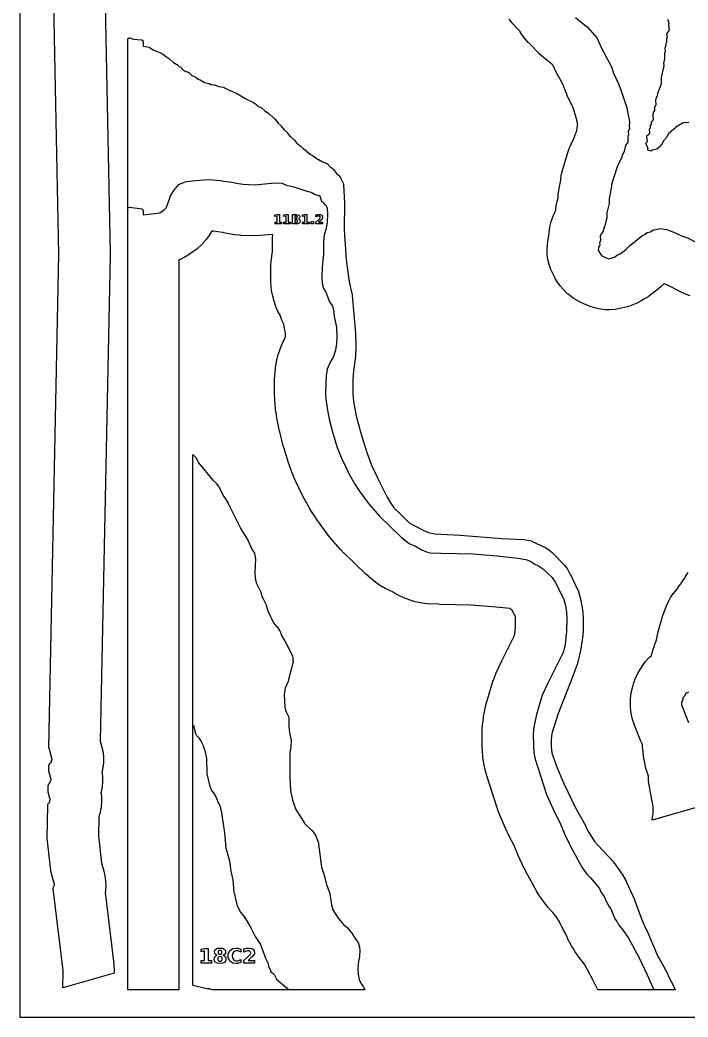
# Model space of a CAD drawing. Header units: millimetres. Extents: x 0 to 841, y 0 to 594.
# Drawn here: x 0 to 261.2, y 0 to 390.1 of the extents above; entities that cross this region are included whole.
import ezdxf

# ---------------------------------------------------------------- set-up
doc = ezdxf.new("R2010")
doc.units = ezdxf.units.MM
for name, color, linetype in [('CUT', 1, 'Continuous'), ('ENGRAVE', 5, 'Continuous'), ('SHEET_EDGE_DO_NOT_CUT', 8, 'Continuous')]:
    doc.layers.add(name, color=color, linetype=linetype)

msp = doc.modelspace()

# ---------------------------------------------------------------- linework, layer by layer
at = {"layer": 'CUT'}
for points in [[(31.7, 473.55), (35.22, 298.81), (35.22, 298.8), (35.22, 298.01), (35.22, 298), (31.4, 107.97), (31.4, 107.95), (31.4, 107.94), (31.92, 106.05), (31.93, 106.02), (32.36, 104.08), (32.37, 104.03), (32.6, 102.07), (32.61, 102.02), (32.64, 100.05), (32.64, 100), (32.47, 98.03), (32.46, 97.98), (32.1, 96.04), (32.09, 95.99), (32.05, 95.86), (32.04, 95.85), (32.05, 95.84), (32.24, 94.19), (32.25, 94.14), (32.28, 92.15), (32.28, 92.1), (32.1, 90.11), (32.1, 90.06), (31.72, 88.1), (31.71, 88.05), (31.69, 87.97), (31.68, 87.95), (31.68, 87.94), (31.88, 86.32), (31.88, 86.26), (31.91, 84.24), (31.91, 84.19), (31.73, 82.18), (31.73, 82.13), (31.34, 80.14), (31.33, 80.09), (31.17, 79.57), (31.16, 79.54), (31.12, 79.3), (31.11, 79.25), (30.83, 78.3), (30.83, 78.29), (30.82, 78.27), (30.79, 77.83), (30.79, 77.81), (30.65, 70.87), (30.65, 70.84), (31.92, 60.26), (31.93, 60.25), (31.93, 60.24), (32.8, 57.16), (32.81, 57.14), (33.24, 55.28), (33.24, 55.23), (33.49, 53.35), (33.49, 53.3), (33.55, 51.41), (33.55, 51.36), (33.43, 49.47), (33.43, 49.42), (33.32, 48.74), (33.31, 48.73), (33.31, 48.72), (36.7, 20.66), (36.7, 20.63), (36.84, 17.99), (36.84, 17.96), (36.83, 17.2), (16.75, 11.49), (16.85, 18.23), (16.84, 18.27), (13, 50.13), (13, 50.17), (13, 50.21), (13, 50.26), (13.01, 50.3), (13.2, 51.16), (13.22, 51.21), (13.24, 51.26), (13.49, 51.79), (13.5, 51.8), (13.5, 51.81), (12.27, 56.21), (12.26, 56.25), (12.26, 56.29), (10.63, 69.82), (10.63, 69.89), (10.89, 83.04), (10.9, 83.09), (10.9, 83.14), (10.92, 83.18), (10.93, 83.22), (11.02, 83.42), (11.04, 83.47), (11.06, 83.51), (11.1, 83.56), (11.13, 83.59), (11.52, 83.96), (11.52, 83.97), (11.53, 83.98), (11.63, 84.5), (11.65, 84.55), (11.67, 84.6), (11.86, 85.03), (11.86, 85.04), (11.86, 85.05), (11.03, 88), (11.02, 88.05), (11.01, 88.1), (11.01, 88.15), (11.05, 90.57), (11.05, 90.63), (11.06, 90.68), (11.08, 90.73), (11.1, 90.78), (11.32, 91.25), (11.35, 91.3), (11.38, 91.34), (11.42, 91.38), (11.89, 91.84), (11.9, 91.85), (11.9, 91.87), (11.99, 92.33), (12, 92.39), (12.02, 92.44), (12.22, 92.91), (12.22, 92.92), (12.22, 92.93), (11.31, 96.2), (11.3, 96.26), (11.29, 96.31), (11.23, 97.82), (11.23, 97.87), (11.23, 97.91), (11.24, 97.96), (11.42, 98.66), (11.44, 98.71), (11.46, 98.76), (11.48, 98.81), (11.79, 99.28), (11.81, 99.32), (11.84, 99.35), (11.87, 99.38), (12.26, 99.73), (12.27, 99.74), (12.27, 99.75), (12.35, 100.23), (12.37, 100.29), (12.39, 100.34), (12.58, 100.8), (12.58, 100.81), (12.58, 100.82), (11.36, 105.25), (11.35, 105.29), (11.34, 105.34), (11.34, 105.39), (15.22, 298.42), (15.22, 298.43), (10.63, 526.75)], [(261.99, 282.18), (260.21, 282.8), (260.16, 282.82), (258.45, 283.61), (258.43, 283.62), (253.14, 286.37), (253.13, 286.38), (253.12, 286.38), (252.19, 286.7), (252.17, 286.71), (251.8, 286.85), (251.79, 286.86), (251.78, 286.85), (251.6, 286.7), (251.59, 286.69), (250.6, 285.74), (250.58, 285.72), (249.03, 284.39), (249.01, 284.38), (246.92, 282.77), (246.91, 282.75), (245.56, 281.8), (245.53, 281.78), (244.12, 280.95), (244.08, 280.93), (243.85, 280.82), (243.84, 280.82), (243.83, 280.81), (242.92, 280.18), (242.87, 280.15), (241, 279.14), (240.96, 279.12), (238.99, 278.32), (238.94, 278.31), (236.89, 277.72), (236.86, 277.72), (234.44, 277.17), (234.42, 277.17), (232.61, 276.84), (232.56, 276.84), (230.74, 276.69), (230.69, 276.69), (228.86, 276.71), (228.81, 276.71), (226.99, 276.91), (226.94, 276.91), (225.15, 277.28), (225.1, 277.29), (223.35, 277.82), (223.31, 277.84), (221.6, 278.53), (221.58, 278.54), (219.04, 279.72), (219.02, 279.73), (217.36, 280.6), (217.32, 280.63), (215.76, 281.65), (215.72, 281.67), (214.26, 282.84), (214.23, 282.87), (212.88, 284.17), (212.86, 284.19), (212.35, 284.74), (212.33, 284.76), (211.21, 286.06), (211.19, 286.09), (210.19, 287.48), (210.17, 287.52), (209.29, 289), (209.28, 289.02), (208.42, 290.63), (208.41, 290.65), (207.56, 292.45), (207.54, 292.5), (206.89, 294.36), (206.87, 294.41), (206.41, 296.33), (206.4, 296.38), (206.13, 298.33), (206.13, 298.38), (206.06, 300.36), (206.06, 300.41), (206.19, 302.39), (206.19, 302.41), (206.31, 303.39), (206.31, 303.41), (206.61, 305.23), (206.62, 305.27), (206.72, 305.64), (206.72, 305.65), (206.72, 305.65), (206.75, 305.94), (206.76, 305.99), (206.92, 306.73), (206.92, 306.75), (206.92, 306.76), (206.93, 306.92), (206.93, 306.98), (207.2, 309.1), (207.21, 309.16), (207.72, 311.24), (207.73, 311.29), (208.47, 313.32), (208.48, 313.34), (208.85, 314.21), (208.86, 314.24), (209.26, 315.07), (209.27, 315.1), (209.44, 315.62), (209.46, 315.67), (209.5, 315.76), (209.5, 315.77), (209.51, 315.78), (209.54, 315.9), (209.54, 315.91), (209.54, 315.92), (209.67, 317.32), (209.67, 317.37), (210, 319.15), (210, 319.17), (210.36, 320.69), (210.36, 320.7), (210.36, 320.71), (210.46, 322.37), (210.47, 322.41), (210.74, 324.2), (210.75, 324.22), (211.39, 327.38), (211.39, 327.41), (211.43, 328.05), (211.44, 328.1), (211.73, 329.9), (211.74, 329.95), (212.21, 331.73), (212.21, 331.75), (214.36, 338.62), (214.36, 338.64), (214.87, 340.07), (214.89, 340.11), (215.5, 341.49), (215.51, 341.51), (216.31, 343.13), (216.31, 343.14), (216.31, 343.15), (216.33, 343.22), (216.34, 343.27), (217.03, 345.21), (217.05, 345.26), (217.42, 346.04), (217.43, 346.05), (217.43, 346.06), (217.66, 346.94), (217.68, 346.98), (217.86, 347.5), (217.87, 347.51), (217.87, 347.52), (217.99, 349.08), (218, 349.13), (218.03, 349.3), (218.04, 349.31), (218.03, 349.32), (217.75, 350.7), (217.74, 350.72), (217.64, 351.37), (217.63, 351.38), (217.63, 351.39), (216.25, 355.65), (216.25, 355.67), (215.82, 356.76), (215.81, 356.78), (213.97, 360.59), (213.96, 360.62), (212.93, 363.21), (212.92, 363.24), (212.55, 364.38), (212.54, 364.42), (212.39, 364.74), (212.38, 364.75), (210.22, 368.51), (210.21, 368.53), (209.35, 370.21), (209.34, 370.23), (208.42, 372.25), (208.42, 372.26), (208.41, 372.27), (207.96, 372.8), (207.95, 372.81), (207.94, 372.81), (204.67, 375.42), (204.64, 375.44), (202.89, 377.02), (202.87, 377.04), (198.88, 381.08), (198.87, 381.1), (197.58, 382.54), (197.55, 382.58), (196.4, 384.14), (196.39, 384.16), (195.51, 385.5), (195.5, 385.52), (195.02, 386.09), (195.01, 386.11), (193.69, 387.46), (193.67, 387.47), (192.43, 388.86), (192.4, 388.9), (191.3, 390.4)], [(253.21, 390.46), (253.67, 388.9), (253.68, 388.85), (253.69, 388.81), (253.69, 388.76), (253.69, 388.71), (253.69, 388.67), (253.68, 388.62), (253.57, 388.26), (253.57, 388.25), (253.57, 388.24), (253.75, 386.19), (253.75, 386.14), (253.75, 386.09), (253.74, 386.04), (253.73, 385.99), (253.68, 385.84), (253.65, 385.78), (253.63, 385.74), (253.6, 385.69), (252.8, 384.65), (252.79, 384.64), (252.79, 384.62), (253, 383.37), (253, 383.32), (253, 383.27), (253, 383.22), (252.99, 383.17), (252.97, 383.12), (252.95, 383.07), (252.75, 382.65), (252.75, 382.64), (252.75, 382.62), (252.72, 381.41), (252.72, 381.36), (252.71, 381.31), (252.7, 381.26), (252.68, 381.21), (252.48, 380.78), (252.47, 380.77), (252.47, 380.75), (252.51, 380.37), (252.51, 380.32), (252.51, 380.27), (252.5, 380.23), (252.49, 380.18), (252.13, 378.95), (252.13, 378.94), (252.13, 378.92), (252.23, 377.88), (252.24, 377.83), (252.23, 377.78), (252.23, 377.74), (252.22, 377.69), (252.01, 376.99), (252.01, 376.98), (252.01, 376.96), (252.03, 375.03), (252.02, 374.97), (252.01, 374.91), (251.61, 373.17), (251.61, 373.15), (251.61, 373.14), (251.66, 372.29), (251.66, 372.25), (251.66, 372.21), (251.65, 372.16), (250.71, 367.59), (250.71, 367.58), (250.71, 367.57), (250.63, 365.57), (250.63, 365.52), (250.62, 365.47), (250.24, 363.84), (250.23, 363.8), (250.21, 363.77), (249.19, 361.24), (249.19, 361.23), (249.19, 361.22), (249.12, 360.44), (249.12, 360.39), (249.11, 360.34), (249.09, 360.29), (249.07, 360.24), (248.59, 359.33), (248.58, 359.32), (248.58, 359.31), (248.45, 358.76), (248.44, 358.75), (248.44, 358.74), (248.54, 356.86), (248.54, 356.81), (248.53, 356.77), (248.52, 356.72), (248.51, 356.68), (248.5, 356.64), (248.48, 356.6), (248, 355.7), (247.99, 355.69), (247.99, 355.68), (248.11, 355.18), (248.12, 355.14), (248.13, 355.09), (248.13, 355.05), (248.13, 355.01), (248.11, 354.85), (248.1, 354.8), (248.09, 354.75), (248.07, 354.7), (248.04, 354.66), (248.02, 354.61), (247.52, 353.92), (247.51, 353.91), (247.51, 353.9), (247.35, 352.92), (247.34, 352.91), (247.35, 352.9), (247.52, 351.3), (247.52, 351.25), (247.52, 351.21), (247.52, 351.16), (247.51, 351.12), (247.5, 351.07), (247.48, 351.03), (247.45, 350.96), (247.42, 350.92), (247.4, 350.88), (247.37, 350.84), (246.75, 350.15), (246.74, 350.14), (246.74, 350.12), (246.79, 349.68), (246.79, 349.63), (246.79, 349.58), (246.78, 349.53), (246.77, 349.48), (246.75, 349.43), (246.73, 349.39), (246.7, 349.34), (246.37, 348.86), (246.36, 348.85), (246.36, 348.84), (246.38, 347.99), (246.38, 347.94), (246.37, 347.89), (246.36, 347.84), (246.35, 347.8), (246.31, 347.7), (246.29, 347.66), (246.27, 347.62), (246.25, 347.58), (246.22, 347.54), (246.05, 347.35), (246.04, 347.34), (246.04, 347.33), (246.17, 346), (246.17, 345.95), (246.17, 345.9), (246.16, 345.85), (246.15, 345.8), (246.13, 345.75), (246.11, 345.71), (246.03, 345.57), (246.01, 345.54), (245.99, 345.5), (245.96, 345.47), (244.97, 344.44), (244.96, 344.43), (244.96, 344.42), (245.14, 342.62), (245.14, 342.57), (245.14, 342.52), (245.13, 342.47), (245.12, 342.42), (245.1, 342.37), (245.05, 342.26), (245.03, 342.21), (245, 342.17), (244.97, 342.13), (244.93, 342.09), (244.52, 341.71), (244.51, 341.71), (244.52, 341.7), (245.3, 340.36), (245.32, 340.32), (245.34, 340.27), (245.36, 340.22), (245.37, 340.17), (245.38, 340.04), (245.39, 339.99), (245.38, 339.94), (245.38, 339.89), (245.28, 339.34), (245.28, 339.32), (245.29, 339.32), (246.57, 338.94), (246.59, 338.93), (246.6, 338.94), (247.08, 339.21), (247.13, 339.23), (247.17, 339.25), (247.22, 339.26), (248.99, 339.64), (249, 339.64), (249.01, 339.65), (250.4, 340.78), (250.41, 340.79), (250.41, 340.8), (250.63, 341.15), (250.66, 341.19), (250.69, 341.23), (250.73, 341.27), (250.77, 341.3), (250.82, 341.33), (251.05, 341.46), (251.06, 341.47), (251.07, 341.48), (251.56, 342.72), (251.58, 342.76), (251.6, 342.8), (251.63, 342.84), (251.65, 342.88), (252.87, 344.21), (252.88, 344.22), (252.88, 344.23), (253.61, 345.71), (253.63, 345.75), (253.66, 345.79), (253.69, 345.82), (253.72, 345.86), (256.34, 348.21), (256.37, 348.24), (256.41, 348.26), (258.86, 349.77), (258.92, 349.79), (258.97, 349.81), (259.18, 349.89), (259.24, 349.9), (259.3, 349.91), (261.45, 350.1)], [(277.68, 85.74), (247.21, 77.07), (247.32, 78.14), (247.32, 78.17), (247.54, 79.58), (247.54, 79.61), (247.57, 82.37), (247.57, 82.39), (247.56, 82.51), (247.56, 82.54), (247.44, 83.06), (247.44, 83.08), (247.2, 84.42), (247.19, 84.45), (247.07, 84.87), (247.06, 84.91), (246.72, 86.61), (246.71, 86.65), (246.66, 87.13), (246.66, 87.16), (246.4, 88.2), (246.39, 88.25), (246.22, 89.55), (246.21, 89.58), (245.92, 90.9), (245.91, 90.95), (245.68, 93.06), (245.67, 93.11), (245.67, 94.19), (245.67, 94.2), (245.67, 94.21), (245.6, 94.61), (245.6, 94.62), (245.51, 95.01), (245.51, 95.04), (245.11, 96.14), (245.1, 96.16), (244.6, 97.78), (244.59, 97.82), (244.23, 99.47), (244.23, 99.49), (243.8, 101.96), (243.79, 101.98), (243.58, 103.6), (243.58, 103.62), (243.38, 105.86), (243.38, 105.89), (243.35, 106.57), (243.35, 106.58), (243.34, 106.59), (242.74, 107.93), (242.73, 107.96), (240.03, 114.91), (240.02, 114.94), (239.37, 116.9), (239.36, 116.95), (238.92, 118.95), (238.92, 119), (238.69, 121.05), (238.69, 121.08), (238.64, 122.03), (238.64, 122.05), (238.63, 124.13), (238.63, 124.18), (238.85, 126.23), (238.85, 126.28), (239.28, 128.29), (239.29, 128.35), (239.6, 129.3), (239.61, 129.31), (240.04, 130.95), (240.06, 130.99), (240.69, 132.69), (240.7, 132.74), (241.49, 134.37), (241.51, 134.41), (242.44, 135.97), (242.47, 136.01), (243.02, 136.76), (243.03, 136.78), (243.38, 137.38), (243.4, 137.43), (244.56, 139.04), (244.59, 139.08), (245.91, 140.57), (245.95, 140.61), (246.87, 141.46), (246.88, 141.47), (246.89, 141.49), (247, 142.09), (247.01, 142.13), (247.5, 143.82), (247.52, 143.86), (248.04, 145.21), (248.05, 145.23), (248.38, 146.4), (248.4, 146.45), (248.85, 147.53), (248.86, 147.54), (248.86, 147.56), (249.1, 148.81), (249.1, 148.82), (249.4, 150.15), (249.4, 150.17), (250.78, 155.41), (250.79, 155.44), (251.45, 157.51), (251.46, 157.54), (252.74, 160.87), (252.75, 160.89), (253.48, 162.55), (253.5, 162.6), (254.38, 164.18), (254.4, 164.21), (255.42, 165.71), (255.45, 165.74), (256.6, 167.14), (256.62, 167.16), (256.75, 167.31), (256.76, 167.31), (256.76, 167.32), (257.27, 168.11), (257.3, 168.15), (258.36, 169.51), (258.39, 169.55), (258.53, 169.69), (258.53, 169.7), (258.54, 169.71), (259.16, 170.71), (259.19, 170.75), (259.93, 171.73), (259.94, 171.74), (259.94, 171.75), (260.2, 172.26), (260.22, 172.3), (261.22, 173.88)]]:
    msp.add_lwpolyline(points, dxfattribs=at)
for points in [[(42.17, 382.56), (42.19, 382.61), (42.21, 382.65), (42.23, 382.69), (42.29, 382.77), (42.31, 382.81), (42.35, 382.85), (42.38, 382.88), (42.42, 382.91), (42.5, 382.96), (42.54, 382.99), (42.58, 383.01), (42.63, 383.02), (42.67, 383.04), (42.72, 383.05), (42.77, 383.06), (42.81, 383.06), (42.86, 383.06), (42.9, 383.05), (42.95, 383.04), (42.99, 383.03), (44.34, 382.57), (44.35, 382.56), (44.37, 382.56), (47.38, 382.36), (47.42, 382.35), (47.47, 382.34), (47.62, 382.3), (47.66, 382.29), (47.71, 382.27), (47.75, 382.24), (47.79, 382.21), (47.86, 382.16), (47.89, 382.13), (47.92, 382.1), (47.95, 382.07), (47.98, 382.03), (48, 381.99), (48.06, 381.86), (48.08, 381.82), (48.09, 381.78), (48.1, 381.73), (48.11, 381.69), (48.11, 381.65), (48.13, 379.82), (48.13, 379.81), (48.14, 379.8), (50.48, 379.43), (50.52, 379.42), (50.57, 379.4), (50.61, 379.39), (50.65, 379.37), (50.68, 379.34), (52.11, 378.36), (52.13, 378.35), (52.14, 378.35), (55.54, 376.98), (55.58, 376.96), (55.63, 376.93), (55.67, 376.9), (56.85, 375.9), (56.87, 375.88), (58.5, 374.84), (58.53, 374.81), (58.57, 374.79), (60.03, 373.42), (60.04, 373.41), (60.05, 373.4), (61.29, 372.71), (61.33, 372.69), (61.37, 372.66), (61.4, 372.64), (62.12, 371.95), (62.13, 371.94), (62.14, 371.94), (62.75, 371.7), (62.79, 371.67), (62.84, 371.65), (62.88, 371.62), (62.92, 371.58), (62.95, 371.54), (63.45, 370.92), (63.46, 370.91), (63.47, 370.9), (64.6, 370.03), (64.61, 370.02), (64.62, 370.02), (65.77, 369.71), (65.82, 369.69), (65.87, 369.67), (65.92, 369.64), (65.96, 369.61), (66, 369.58), (67.12, 368.43), (67.13, 368.42), (67.14, 368.42), (68.72, 367.7), (68.77, 367.68), (68.82, 367.65), (68.86, 367.61), (69.62, 366.91), (69.63, 366.91), (69.64, 366.9), (70.37, 366.68), (70.41, 366.67), (70.44, 366.65), (70.48, 366.63), (72.11, 365.65), (72.13, 365.64), (72.14, 365.64), (73.85, 365.24), (73.89, 365.23), (73.93, 365.22), (73.96, 365.2), (74.62, 364.86), (74.63, 364.86), (74.64, 364.86), (75.87, 364.71), (75.92, 364.7), (75.97, 364.69), (77.77, 364.11), (77.8, 364.1), (79.58, 363.77), (79.63, 363.76), (79.68, 363.74), (79.73, 363.72), (82.09, 362.46), (82.12, 362.45), (84.58, 361.47), (84.62, 361.45), (84.66, 361.42), (87.98, 359.31), (88, 359.3), (91.34, 357.74), (91.4, 357.71), (92.07, 357.27), (92.12, 357.24), (92.16, 357.19), (92.76, 356.56), (92.77, 356.55), (92.78, 356.55), (94.48, 355.74), (94.53, 355.71), (94.58, 355.68), (94.62, 355.64), (95.73, 354.53), (95.74, 354.52), (95.75, 354.52), (97.14, 353.67), (97.18, 353.64), (97.22, 353.6), (99.56, 351.42), (99.58, 351.39), (99.61, 351.36), (100.91, 349.71), (100.92, 349.7), (100.93, 349.69), (102.1, 348.69), (102.14, 348.65), (102.18, 348.6), (103.26, 347.07), (103.27, 347.06), (103.28, 347.04), (104.58, 345.93), (104.62, 345.89), (104.65, 345.85), (105.68, 344.48), (105.69, 344.47), (105.7, 344.46), (107.08, 343.29), (107.12, 343.26), (107.15, 343.22), (108.16, 341.96), (108.17, 341.95), (108.18, 341.94), (109.57, 340.85), (109.61, 340.82), (110.83, 339.63), (110.84, 339.62), (110.85, 339.61), (112.14, 338.72), (112.18, 338.69), (113.62, 337.42), (113.63, 337.41), (113.64, 337.41), (114.58, 336.95), (114.62, 336.92), (114.66, 336.9), (116.63, 335.46), (116.65, 335.45), (118.23, 334.56), (118.26, 334.54), (120, 333.87), (120.05, 333.85), (120.09, 333.82), (120.14, 333.79), (120.18, 333.75), (121.29, 332.59), (121.3, 332.58), (121.31, 332.57), (122.08, 332.1), (122.12, 332.06), (122.16, 332.03), (122.62, 331.58), (122.66, 331.54), (122.69, 331.51), (123.71, 330.02), (123.72, 330.01), (123.73, 330), (124.59, 329.37), (124.62, 329.34), (124.66, 329.31), (124.69, 329.27), (125.3, 328.45), (125.33, 328.4), (125.35, 328.36), (126.46, 325.92), (126.48, 325.88), (126.49, 325.83), (126.5, 325.78), (126.51, 325.74), (126.83, 318.4), (126.83, 318.38), (126.77, 308.05), (126.77, 308.03), (127.58, 296.38), (127.58, 296.37), (128.6, 288.43), (128.6, 288.41), (129.67, 283.45), (129.68, 283.42), (130.03, 280.94), (130.04, 280.91), (131.22, 267.55), (131.22, 267.52), (131.34, 262.66), (131.34, 262.63), (131.22, 258.47), (131.22, 258.42), (130.31, 251.62), (130.31, 251.6), (130.15, 248.93), (130.15, 248.91), (130.12, 243.93), (130.12, 243.91), (130.37, 240.9), (130.37, 240.87), (131.47, 235.25), (131.47, 235.23), (133.23, 228.43), (133.23, 228.41), (135.64, 220.92), (135.64, 220.91), (137.42, 215.94), (137.43, 215.91), (139.77, 210.91), (139.77, 210.9), (143.55, 203.42), (143.56, 203.41), (144.94, 200.92), (144.94, 200.91), (144.95, 200.9), (145.9, 199.68), (145.91, 199.67), (147.13, 198.26), (147.14, 198.25), (152.12, 193.39), (152.13, 193.39), (152.14, 193.38), (157.1, 190.7), (157.12, 190.69), (159.63, 189.61), (159.64, 189.61), (159.65, 189.61), (162.13, 189.08), (162.14, 189.08), (162.15, 189.08), (172.13, 188.57), (172.14, 188.57), (188.43, 187.22), (188.44, 187.22), (197.03, 186.83), (197.07, 186.82), (197.1, 186.82), (199.9, 186.25), (199.95, 186.23), (200.01, 186.21), (205.1, 183.86), (205.15, 183.83), (206.57, 182.95), (206.61, 182.91), (207.96, 181.86), (208.01, 181.81), (212.95, 176.71), (213, 176.66), (214, 175.26), (214.03, 175.21), (215.03, 173.4), (215.04, 173.38), (218.15, 167), (218.17, 166.96), (218.18, 166.92), (219.29, 163.06), (219.3, 163), (220.05, 158.48), (220.05, 158.42), (220.18, 155.95), (220.19, 155.92), (220.14, 150.95), (220.14, 150.92), (219.94, 148.45), (219.94, 148.42), (219.2, 143.4), (219.19, 143.35), (217.93, 138.4), (217.91, 138.35), (216.16, 133.4), (216.15, 133.39), (210.25, 118.43), (210.25, 118.41), (207.88, 110.94), (207.88, 110.93), (207.87, 110.91), (207.61, 108.44), (207.61, 108.41), (207.61, 105.95), (207.61, 105.92), (207.97, 103.42), (207.97, 103.41), (207.97, 103.4), (209.63, 98.45), (209.64, 98.43), (212.64, 91.42), (212.64, 91.41), (217.12, 81.87), (217.12, 81.85), (221.04, 74.89), (221.06, 74.86), (222.12, 72.56), (222.13, 72.55), (222.13, 72.54), (224.78, 68.6), (224.79, 68.58), (225.9, 67.21), (225.91, 67.2), (232.13, 60.54), (232.18, 60.49), (235.36, 55.95), (235.38, 55.92), (236.87, 53.4), (236.89, 53.35), (240.28, 45.96), (240.3, 45.92), (242.94, 38.43), (242.95, 38.41), (243.99, 35.92), (244, 35.91), (245.84, 32.12), (245.85, 32.09), (249.56, 23.44), (249.57, 23.41), (253.11, 17.01), (253.14, 16.95), (253.54, 15.9), (253.56, 15.88), (255.62, 11.89), (255.64, 11.85), (256.14, 10.62), (225.89, 10.62), (224.08, 14.3), (224.07, 14.3), (220.81, 20.46), (220.8, 20.49), (219.82, 21.91), (219.8, 21.93), (219.2, 22.61), (219.18, 22.62), (218.07, 23.99), (218.04, 24.03), (217.07, 25.48), (217.04, 25.52), (216.34, 26.8), (216.33, 26.82), (215.62, 27.86), (215.6, 27.9), (214.78, 29.35), (214.76, 29.39), (214.07, 30.91), (214.06, 30.93), (213.45, 32.44), (213.44, 32.46), (213.44, 32.47), (213.33, 32.62), (213.31, 32.66), (212.41, 34.21), (212.4, 34.23), (211.13, 36.67), (211.12, 36.7), (210.79, 37.45), (210.78, 37.46), (210.78, 37.47), (209.88, 38.86), (209.85, 38.9), (209.6, 39.38), (209.59, 39.39), (209.58, 39.4), (208.31, 40.95), (208.29, 40.97), (207.46, 41.81), (207.45, 41.82), (206.41, 42.95), (206.38, 42.98), (205.44, 44.19), (205.43, 44.21), (203.43, 46.97), (203.42, 46.99), (202.12, 49.04), (202.11, 49.06), (197.78, 56.93), (197.78, 56.94), (197.18, 58.12), (197.17, 58.14), (194.79, 63.25), (194.79, 63.26), (194.37, 64.22), (194.37, 64.23), (193.09, 67.41), (193.07, 67.43), (191.27, 70.83), (191.26, 70.84), (190.66, 72.08), (190.65, 72.09), (187.59, 78.96), (187.58, 78.99), (186.81, 81), (186.8, 81.03), (182.39, 94.82), (182.38, 94.84), (181.87, 96.76), (181.87, 96.79), (181.35, 99.22), (181.35, 99.25), (180.99, 101.65), (180.99, 101.68), (180.77, 104.16), (180.77, 104.18), (180.7, 105.79), (180.7, 105.81), (180.67, 110.79), (180.67, 110.81), (180.72, 112.21), (180.72, 112.23), (180.88, 114.74), (180.89, 114.78), (181.26, 117.51), (181.27, 117.55), (182.3, 122.48), (182.31, 122.5), (182.75, 124.22), (182.76, 124.25), (185.05, 131.76), (185.06, 131.79), (186.04, 134.33), (186.05, 134.37), (188.35, 139.33), (188.36, 139.34), (188.65, 139.94), (188.65, 139.94), (193.37, 149.27), (193.37, 149.28), (193.37, 149.29), (193.71, 152.21), (193.72, 152.23), (193.78, 155.5), (193.78, 155.52), (193.73, 156.29), (193.73, 156.31), (193.67, 156.66), (193.67, 156.67), (193.66, 156.69), (192.33, 159.36), (192.32, 159.37), (192.31, 159.38), (192.12, 159.47), (192.09, 159.49), (191.6, 159.78), (191.59, 159.79), (191.58, 159.79), (184.79, 160.49), (184.78, 160.49), (176.13, 161.19), (176.12, 161.19), (164.21, 161.44), (164.2, 161.44), (163.49, 161.47), (163.48, 161.47), (159.28, 161.71), (159.25, 161.71), (157.42, 161.9), (157.4, 161.91), (156.61, 162.03), (156.59, 162.03), (154.56, 162.45), (154.51, 162.46), (152.54, 163.09), (152.51, 163.1), (150.05, 164.03), (150.03, 164.04), (148.44, 164.73), (148.4, 164.75), (146.87, 165.57), (146.85, 165.58), (145.61, 166.32), (145.58, 166.34), (144.43, 166.82), (144.41, 166.82), (142.76, 167.61), (142.72, 167.63), (141.16, 168.55), (141.12, 168.58), (139.64, 169.65), (139.62, 169.66), (136.5, 172.15), (136.49, 172.17), (135.14, 173.35), (135.12, 173.36), (126.69, 181.46), (126.67, 181.48), (125.36, 182.86), (125.34, 182.88), (121.05, 187.89), (121.03, 187.9), (120.09, 189.09), (120.08, 189.1), (116.44, 194.07), (116.43, 194.08), (115.89, 194.85), (115.89, 194.86), (114.23, 197.37), (114.22, 197.38), (113.46, 198.62), (113.45, 198.64), (111.2, 202.64), (111.2, 202.65), (110.62, 203.76), (110.61, 203.78), (107.76, 209.72), (107.75, 209.74), (107.1, 211.24), (107.09, 211.26), (105.39, 215.71), (105.38, 215.72), (105, 216.83), (104.99, 216.85), (103.25, 222.37), (103.24, 222.38), (102.93, 223.47), (102.93, 223.48), (101.66, 228.47), (101.66, 228.48), (101.48, 229.26), (101.48, 229.27), (100.79, 232.51), (100.79, 232.52), (100.58, 233.67), (100.58, 233.69), (99.94, 237.92), (99.94, 237.93), (99.79, 239.24), (99.79, 239.26), (99.58, 241.77), (99.58, 241.79), (99.51, 243.51), (99.51, 243.53), (99.53, 248.48), (99.53, 248.5), (99.57, 249.65), (99.57, 249.66), (99.73, 252.17), (99.73, 252.19), (99.92, 253.91), (99.92, 253.94), (100.3, 256.42), (100.3, 256.44), (100.78, 258.7), (100.8, 258.76), (101.54, 260.94), (101.55, 260.97), (102.55, 263.44), (102.57, 263.48), (103.82, 266.01), (103.82, 266.02), (103.82, 266.03), (103.78, 267.59), (103.78, 267.6), (103.78, 267.61), (103.28, 269.98), (103.28, 270.01), (103.13, 270.99), (103.13, 271), (103.13, 271.01), (102.4, 272.68), (102.39, 272.7), (101.67, 274.58), (101.66, 274.59), (101.66, 274.6), (100.92, 275.86), (100.89, 275.91), (100.01, 277.9), (99.99, 277.96), (99.33, 280.05), (99.33, 280.08), (98.82, 282.04), (98.82, 282.06), (98.48, 283.67), (98.48, 283.71), (98.27, 285.33), (98.27, 285.35), (98.08, 287.66), (98.08, 287.69), (98.02, 289.84), (98.02, 289.86), (98.13, 293.92), (98.13, 293.94), (98.26, 295.73), (98.26, 295.76), (98.71, 299.54), (98.71, 299.57), (98.72, 303.41), (98.72, 303.43), (98.77, 304.8), (98.77, 304.82), (98.87, 306.19), (98.87, 306.2), (98.85, 306.2), (98.85, 306.2), (98.84, 306.21), (98.83, 306.21), (93.82, 305.7), (93.78, 305.7), (90.91, 305.62), (90.87, 305.62), (86.22, 305.82), (86.2, 305.83), (84.09, 306.03), (84.06, 306.04), (81.63, 306.41), (81.6, 306.42), (79.44, 306.87), (79.41, 306.88), (79.13, 306.96), (79.12, 306.96), (79.11, 306.96), (77.41, 307.15), (77.38, 307.16), (75.69, 307.45), (75.66, 307.45), (74.94, 307.5), (74.93, 307.5), (74.92, 307.49), (74.89, 307.41), (74.86, 307.37), (73.95, 305.78), (73.92, 305.74), (72.86, 304.25), (72.83, 304.22), (71.62, 302.83), (71.61, 302.81), (70.97, 302.13), (70.95, 302.11), (69.39, 300.65), (69.35, 300.61), (67.64, 299.32), (67.62, 299.31), (65.8, 298.08), (65.78, 298.07), (64.24, 297.13), (64.2, 297.11), (62.59, 296.33), (62.55, 296.31), (62.14, 296.15), (62.13, 296.15), (62.12, 296.13), (62.12, 10.62), (42.12, 10.62), (42.12, 382.28), (42.13, 382.33), (42.13, 382.38), (42.16, 382.51), (42.17, 382.56)], [(67.77, 219.88), (67.78, 219.87), (67.79, 219.86), (68.96, 218.7), (68.99, 218.66), (69.02, 218.62), (69.05, 218.58), (69.07, 218.53), (69.77, 216.85), (69.78, 216.84), (69.78, 216.83), (75.44, 210.07), (75.46, 210.06), (76.81, 208.69), (76.85, 208.64), (77.73, 207.45), (77.77, 207.38), (79.73, 203.69), (79.74, 203.67), (81.42, 200.99), (81.45, 200.95), (86.2, 191.2), (86.22, 191.17), (88.33, 187.91), (88.35, 187.88), (89.22, 186.3), (89.24, 186.26), (90.74, 182.84), (90.74, 182.83), (90.75, 182.82), (91.63, 181.54), (91.65, 181.5), (91.67, 181.46), (91.69, 181.41), (91.7, 181.37), (91.71, 181.33), (92.03, 179.17), (92.03, 179.13), (92.03, 179.08), (91.84, 173.96), (91.85, 173.94), (91.97, 171.6), (91.97, 171.59), (91.98, 171.57), (92.52, 169.62), (92.52, 169.61), (92.53, 169.6), (94.14, 166.21), (94.16, 166.16), (94.17, 166.12), (94.63, 164.23), (94.63, 164.22), (94.64, 164.21), (95.04, 163.64), (95.06, 163.6), (95.08, 163.57), (96.19, 161.25), (96.22, 161.18), (96.9, 158.98), (96.91, 158.95), (99.06, 154.24), (99.07, 154.23), (99.08, 154.22), (100.47, 152.66), (100.5, 152.62), (101.52, 151.19), (101.55, 151.14), (101.57, 151.09), (102.27, 149.35), (102.29, 149.32), (104.09, 146.18), (104.11, 146.15), (106.49, 141.31), (106.51, 141.27), (106.53, 141.23), (106.54, 141.18), (106.54, 141.14), (106.76, 138.69), (106.76, 138.65), (106.76, 138.6), (106.75, 138.56), (106.74, 138.51), (104.92, 132.04), (104.92, 132.01), (104.79, 131.2), (104.78, 131.16), (104.77, 131.11), (104.75, 131.07), (103.65, 128.68), (103.64, 128.67), (103.64, 128.65), (103.35, 126.18), (103.35, 126.17), (103.35, 126.16), (103.56, 121.18), (103.56, 121.17), (103.56, 121.15), (104.07, 119.41), (104.08, 119.4), (104.08, 119.39), (105.08, 117.29), (105.1, 117.24), (105.11, 117.19), (105.12, 117.13), (105.13, 117.08), (105.16, 113.69), (105.16, 113.67), (105.38, 111.21), (105.38, 111.18), (105.95, 108.7), (105.95, 108.65), (105.96, 108.61), (105.96, 108.57), (105.84, 105.47), (105.83, 105.43), (105.83, 105.39), (105.45, 103.66), (105.45, 103.65), (105.44, 103.63), (105.47, 93.69), (105.47, 93.67), (105.81, 88.71), (105.81, 88.67), (106.57, 84.84), (106.58, 84.81), (107.83, 81.18), (107.83, 81.17), (107.84, 81.16), (109.35, 78.67), (109.35, 78.67), (111.19, 75.79), (111.19, 75.78), (111.2, 75.78), (114.01, 73.13), (114.06, 73.08), (114.92, 72.01), (114.94, 71.98), (115.49, 71.21), (115.52, 71.16), (115.54, 71.11), (116.5, 68.82), (116.51, 68.78), (116.52, 68.74), (116.53, 68.69), (117.83, 58.68), (117.84, 58.67), (117.84, 58.65), (118.84, 55.91), (118.85, 55.86), (119.81, 51.89), (119.82, 51.86), (121.15, 48.31), (121.16, 48.26), (121.17, 48.21), (121.78, 43.88), (121.78, 43.87), (121.78, 43.86), (122.36, 41.97), (122.36, 41.96), (122.37, 41.95), (124.39, 38.68), (124.39, 38.67), (124.4, 38.66), (126.52, 36.17), (126.53, 36.17), (126.53, 36.16), (127.92, 34.98), (127.96, 34.95), (127.99, 34.91), (130.11, 32.26), (130.14, 32.23), (130.16, 32.19), (130.72, 31.16), (130.74, 31.13), (132.1, 29.25), (132.13, 29.21), (132.15, 29.16), (132.17, 29.11), (132.71, 27.36), (132.72, 27.32), (132.73, 27.27), (132.84, 26.2), (132.84, 26.17), (132.84, 26.13), (132.73, 23.71), (132.73, 23.67), (132.72, 23.62), (132.34, 21.92), (132.33, 21.89), (132.08, 19.16), (132.08, 19.12), (132.2, 16.81), (132.2, 16.8), (132.21, 16.79), (132.63, 14.71), (132.64, 14.7), (132.64, 14.69), (133.43, 13.04), (133.44, 13.03), (133.44, 13.02), (134.08, 12.17), (134.11, 12.13), (134.13, 12.08), (134.83, 10.62), (75.21, 10.62), (74.58, 10.77), (74.53, 10.79), (74.47, 10.81), (74.42, 10.84), (74.08, 11.06), (74.07, 11.06), (74.06, 11.06), (73.28, 11.08), (73.23, 11.09), (73.18, 11.1), (67.62, 12.4), (67.62, 220.13), (67.77, 219.88)]]:
    msp.add_lwpolyline(points, close=True, dxfattribs=at)
at = {"layer": 'ENGRAVE'}
for points in [[(217.12, 391.07), (221.91, 387.26), (225.46, 383.1), (227.55, 378.49), (230.11, 374.03), (231.19, 371.76), (231.98, 369.3), (234.16, 364.78), (235.09, 362.4), (237.36, 355.38), (237.32, 354.79), (238.25, 350.36), (238.1, 348.3), (238.26, 347.67), (237.82, 346.43), (237.92, 345.14), (237.69, 344.48), (237.68, 342.52), (237.6, 342.24), (236.75, 340.96), (236.25, 338.66), (235.52, 337.6), (235.32, 336.46), (233.45, 332.68), (231.3, 325.78), (231.28, 324.88), (230.35, 320.24), (230.32, 318.24), (229.49, 314.65), (229.4, 312.64), (228.98, 311.29), (228.99, 310.82), (228.73, 310.33), (228.49, 309.18), (228.11, 308.45), (228.06, 307.39), (227.26, 306.39), (226.87, 305.49), (226.93, 303.93), (226.5, 302.79), (226.69, 302.28), (226.7, 302), (226.62, 301.73), (226.17, 301.06), (226.06, 300.06), (226.93, 298.43), (227.46, 297.86), (230.02, 296.67), (232.46, 297.23), (233.64, 298.14), (234.69, 298.59), (236.79, 300.21), (238.32, 301.67), (243.02, 305.54), (244.44, 306.32), (245.19, 306.93), (246.46, 307.22), (247.59, 308.02), (248.53, 308.09), (250.13, 308.45), (252.77, 308.05), (255.65, 307.01), (258.65, 305.63), (261.02, 304.81), (267.68, 301.35)], [(42.42, 316.64), (42.6, 316.75), (42.9, 316.8), (47.65, 316.18), (47.95, 315.96), (48.11, 315.63), (48.13, 313.8), (54.62, 314.67), (56.47, 315.91), (57.12, 316.6), (58.35, 319.62), (58.75, 320.99), (60.12, 323.41), (62.05, 325.72), (62.31, 325.88), (64.63, 326.72), (68.57, 327.32), (73.8, 327.63), (78.45, 327.3), (79.65, 327.03), (82.88, 326.66), (84.65, 326.18), (87.1, 325.81), (91.78, 325.6), (99.63, 326.39), (102.39, 326.25), (104.17, 325.46), (107.08, 324.84), (112.13, 323.1), (113.9, 322.77), (115.46, 321.74), (116.85, 321.46), (117.11, 321.32), (117.38, 320.91), (117.83, 319.11), (118.76, 318.49), (119.11, 317.89), (119.46, 317.73), (119.71, 317.44), (120.1, 316.35), (120.27, 314.1), (120.16, 310.85), (119.63, 308.13), (118.89, 305.89), (118.72, 303.4), (118.71, 298.36), (118.12, 293.39), (118.01, 289.32), (118.2, 286.99), (118.71, 284.99), (119.62, 283.62), (121.07, 279.85), (122.13, 278.12), (122.7, 275.91), (122.85, 274.11), (123.73, 269.94), (123.83, 265.92), (123.8, 263.46), (123.4, 260.91), (122.54, 258.41), (121.09, 255.93), (120.07, 253.43), (119.69, 250.92), (119.53, 248.4), (119.51, 243.42), (119.72, 240.9), (120.36, 236.65), (121.05, 233.4), (122.32, 228.4), (124.06, 222.86), (125.77, 218.39), (128.64, 212.44), (130.9, 208.42), (132.56, 205.9), (136.22, 200.92), (140.53, 195.9), (148.98, 187.79), (152.11, 185.28), (154.62, 184.24), (157.13, 182.74), (159.61, 181.8), (160.41, 181.68), (164.63, 181.44), (177.15, 181.17), (186.61, 180.4), (194.6, 179.59), (197.74, 179.02), (199.63, 178.36), (201.07, 177.36), (202.78, 176.5), (204.28, 175.5), (205.63, 174.37), (208.07, 171.94), (209.15, 170.44), (212.48, 163.77), (213.25, 160.95), (213.63, 158.44), (213.79, 155.94), (213.69, 150.87), (213.11, 145.88), (212.61, 143.46), (212.14, 142.08), (206.5, 130.91), (204.18, 125.93), (201.88, 118.39), (200.84, 113.43), (200.67, 110.9), (200.7, 105.89), (200.91, 103.39), (201.44, 100.93), (205.86, 87.11), (208.92, 80.22), (211.24, 75.87), (212.92, 71.69), (215.3, 66.57), (219.64, 58.69), (221.65, 55.91), (223.16, 54.39), (226.5, 50.33), (227.13, 48.98), (228.38, 47.22), (228.88, 45.89), (230.16, 43.42), (231.05, 42.28), (232.61, 38.41), (233.47, 37.25), (234.13, 35.91), (235.57, 34.29), (237.93, 30.87), (241.88, 23.42), (245.26, 16.57), (247.68, 10.92)], [(261.34, 127.15), (261.11, 126.97), (260.22, 126.6), (259.96, 125.65), (259.11, 124.92), (259.09, 124.1), (258.61, 123.15), (258.66, 122.18), (261.38, 115.19)], [(67.92, 114.09), (67.96, 113.67), (68.55, 111.17), (69.08, 110.18), (69.82, 109.42), (70.78, 107.83), (71.6, 106.19), (72.37, 103.7), (72.89, 101.17), (73.07, 95.16), (74.08, 90.7), (74.87, 88.67), (75.63, 87.72), (76.56, 86.15), (77.56, 83.67), (78.12, 82.72), (78.7, 80.79), (79.91, 72.02), (80.48, 66.17), (81.96, 61.17), (82.46, 57.07), (83.24, 53.67), (83.65, 48.67), (83.85, 48.26), (84.23, 46.15), (84.97, 43.64), (86.12, 41.17), (87.42, 39.58), (88.41, 38.01), (90.25, 34.88), (91.94, 31.5), (94.08, 28.34), (95.99, 23.1), (96.85, 21.17), (97.31, 19.4), (97.86, 18.66), (98.12, 17.71), (99.04, 17.09), (99.42, 16.64), (100.28, 14.87), (104.65, 11.13), (104.83, 10.92)]]:
    msp.add_lwpolyline(points, dxfattribs=at)
for points in [[(99.71, 310.97), (100.54, 310.97), (100.54, 313.32), (99.69, 313.15), (99.69, 313.79), (100.53, 313.96), (101.43, 313.96), (101.43, 310.97), (102.26, 310.97), (102.26, 310.32), (99.71, 310.32), (99.71, 310.97)], [(103.19, 310.97), (104.02, 310.97), (104.02, 313.32), (103.17, 313.15), (103.17, 313.79), (104.01, 313.96), (104.91, 313.96), (104.91, 310.97), (105.74, 310.97), (105.74, 310.32), (103.19, 310.32), (103.19, 310.97)], [(108.91, 312.27), (109.17, 312.14), (109.37, 311.94), (109.5, 311.68), (109.54, 311.36), (109.45, 310.9), (109.18, 310.57), (108.73, 310.38), (108.1, 310.32), (106.54, 310.32), (106.54, 313.96), (107.95, 313.96), (108.61, 313.9), (109.05, 313.73), (109.31, 313.43), (109.39, 313), (109.36, 312.75), (109.27, 312.54), (109.11, 312.38), (108.91, 312.27)], [(108, 312.55), (108.19, 312.57), (108.34, 312.65), (108.42, 312.77), (108.45, 312.94), (108.42, 313.1), (108.34, 313.22), (108.19, 313.3), (108, 313.32), (107.48, 313.32), (107.48, 312.55), (108, 312.55)], [(110.48, 310.97), (111.31, 310.97), (111.31, 313.32), (110.46, 313.15), (110.46, 313.79), (111.3, 313.96), (112.2, 313.96), (112.2, 310.97), (113.03, 310.97), (113.03, 310.32), (110.48, 310.32), (110.48, 310.97)], [(116.71, 311.01), (118.31, 311.01), (118.31, 310.32), (115.67, 310.32), (115.67, 311.01), (117, 312.18), (117.15, 312.34), (117.26, 312.5), (117.32, 312.65), (117.34, 312.82), (117.3, 313.05), (117.17, 313.23), (116.97, 313.35), (116.72, 313.38), (116.48, 313.36), (116.23, 313.29), (115.96, 313.17), (115.68, 313.01), (115.68, 313.81), (115.99, 313.9), (116.3, 313.97), (116.61, 314.01), (116.91, 314.03), (117.49, 313.96), (117.93, 313.74), (118.2, 313.39), (118.29, 312.94), (118.25, 312.65), (118.14, 312.38), (117.9, 312.08), (117.49, 311.69), (116.71, 311.01)], [(108.03, 310.96), (108.28, 310.99), (108.46, 311.08), (108.56, 311.23), (108.6, 311.44), (108.56, 311.64), (108.46, 311.79), (108.28, 311.88), (108.03, 311.91), (107.48, 311.91), (107.48, 310.96), (108.03, 310.96)], [(113.88, 311.26), (114.76, 311.26), (114.76, 310.32), (113.88, 310.32), (113.88, 311.26)], [(70.81, 22.08), (72.14, 22.08), (72.14, 25.85), (70.78, 25.57), (70.78, 26.6), (72.13, 26.88), (73.56, 26.88), (73.56, 22.08), (74.89, 22.08), (74.89, 21.05), (70.81, 21.05), (70.81, 22.08)], [(77.13, 24.15), (76.66, 24.35), (76.33, 24.64), (76.13, 25.02), (76.06, 25.47), (76.2, 26.12), (76.61, 26.6), (77.29, 26.89), (78.23, 26.98), (79.16, 26.89), (79.83, 26.6), (80.25, 26.12), (80.39, 25.47), (80.32, 25.02), (80.11, 24.64), (79.78, 24.35), (79.31, 24.15), (79.83, 23.94), (80.21, 23.62), (80.43, 23.2), (80.51, 22.69), (80.37, 21.92), (79.93, 21.38), (79.22, 21.04), (78.23, 20.93), (77.23, 21.04), (76.51, 21.38), (76.07, 21.92), (75.93, 22.69), (76, 23.2), (76.23, 23.62), (76.61, 23.94), (77.13, 24.15)], [(78.23, 23.66), (77.85, 23.6), (77.58, 23.42), (77.41, 23.14), (77.35, 22.76), (77.41, 22.38), (77.58, 22.11), (77.85, 21.93), (78.23, 21.88), (78.6, 21.93), (78.87, 22.11), (79.03, 22.38), (79.09, 22.76), (79.03, 23.15), (78.87, 23.43), (78.6, 23.6), (78.23, 23.66)], [(77.48, 25.32), (77.53, 25.01), (77.67, 24.78), (77.91, 24.64), (78.23, 24.6), (78.54, 24.64), (78.77, 24.78), (78.91, 25.01), (78.96, 25.32), (78.91, 25.63), (78.77, 25.85), (78.54, 25.99), (78.23, 26.04), (77.91, 25.99), (77.67, 25.85), (77.53, 25.62), (77.48, 25.32)], [(86.37, 21.37), (85.94, 21.18), (85.5, 21.04), (85.04, 20.96), (84.57, 20.93), (83.26, 21.14), (82.26, 21.75), (81.88, 22.19), (81.46, 23.29), (81.41, 23.96), (81.46, 24.62), (81.88, 25.72), (82.26, 26.17), (83.26, 26.78), (84.57, 26.98), (85.04, 26.96), (85.5, 26.87), (85.94, 26.74), (86.37, 26.55), (86.37, 25.34), (85.95, 25.59), (85.54, 25.76), (85.12, 25.86), (84.69, 25.89), (83.97, 25.76), (83.42, 25.38), (83.08, 24.76), (82.96, 23.96), (83.08, 23.15), (83.42, 22.54), (83.97, 22.15), (84.69, 22.02), (85.12, 22.05), (85.54, 22.15), (85.95, 22.33), (86.37, 22.57), (86.37, 21.37)], [(89.18, 22.15), (91.75, 22.15), (91.75, 21.05), (87.51, 21.05), (87.51, 22.15), (89.64, 24.03), (89.89, 24.28), (90.06, 24.53), (90.16, 24.78), (90.2, 25.05), (90.13, 25.42), (89.92, 25.71), (89.6, 25.89), (89.19, 25.96), (88.82, 25.92), (88.42, 25.81), (87.99, 25.62), (87.53, 25.36), (87.53, 26.64), (88.03, 26.79), (88.53, 26.89), (89.02, 26.96), (89.5, 26.98), (90.43, 26.87), (91.13, 26.52), (91.57, 25.97), (91.71, 25.24), (91.65, 24.78), (91.46, 24.35), (91.08, 23.87), (90.43, 23.24), (89.18, 22.15)]]:
    msp.add_lwpolyline(points, close=True, dxfattribs=at)
at = {"layer": 'SHEET_EDGE_DO_NOT_CUT'}
msp.add_lwpolyline([(0, 0), (841, 0), (841, 594), (0, 594)], close=True, dxfattribs=at)

doc.saveas('drawing.dxf')
